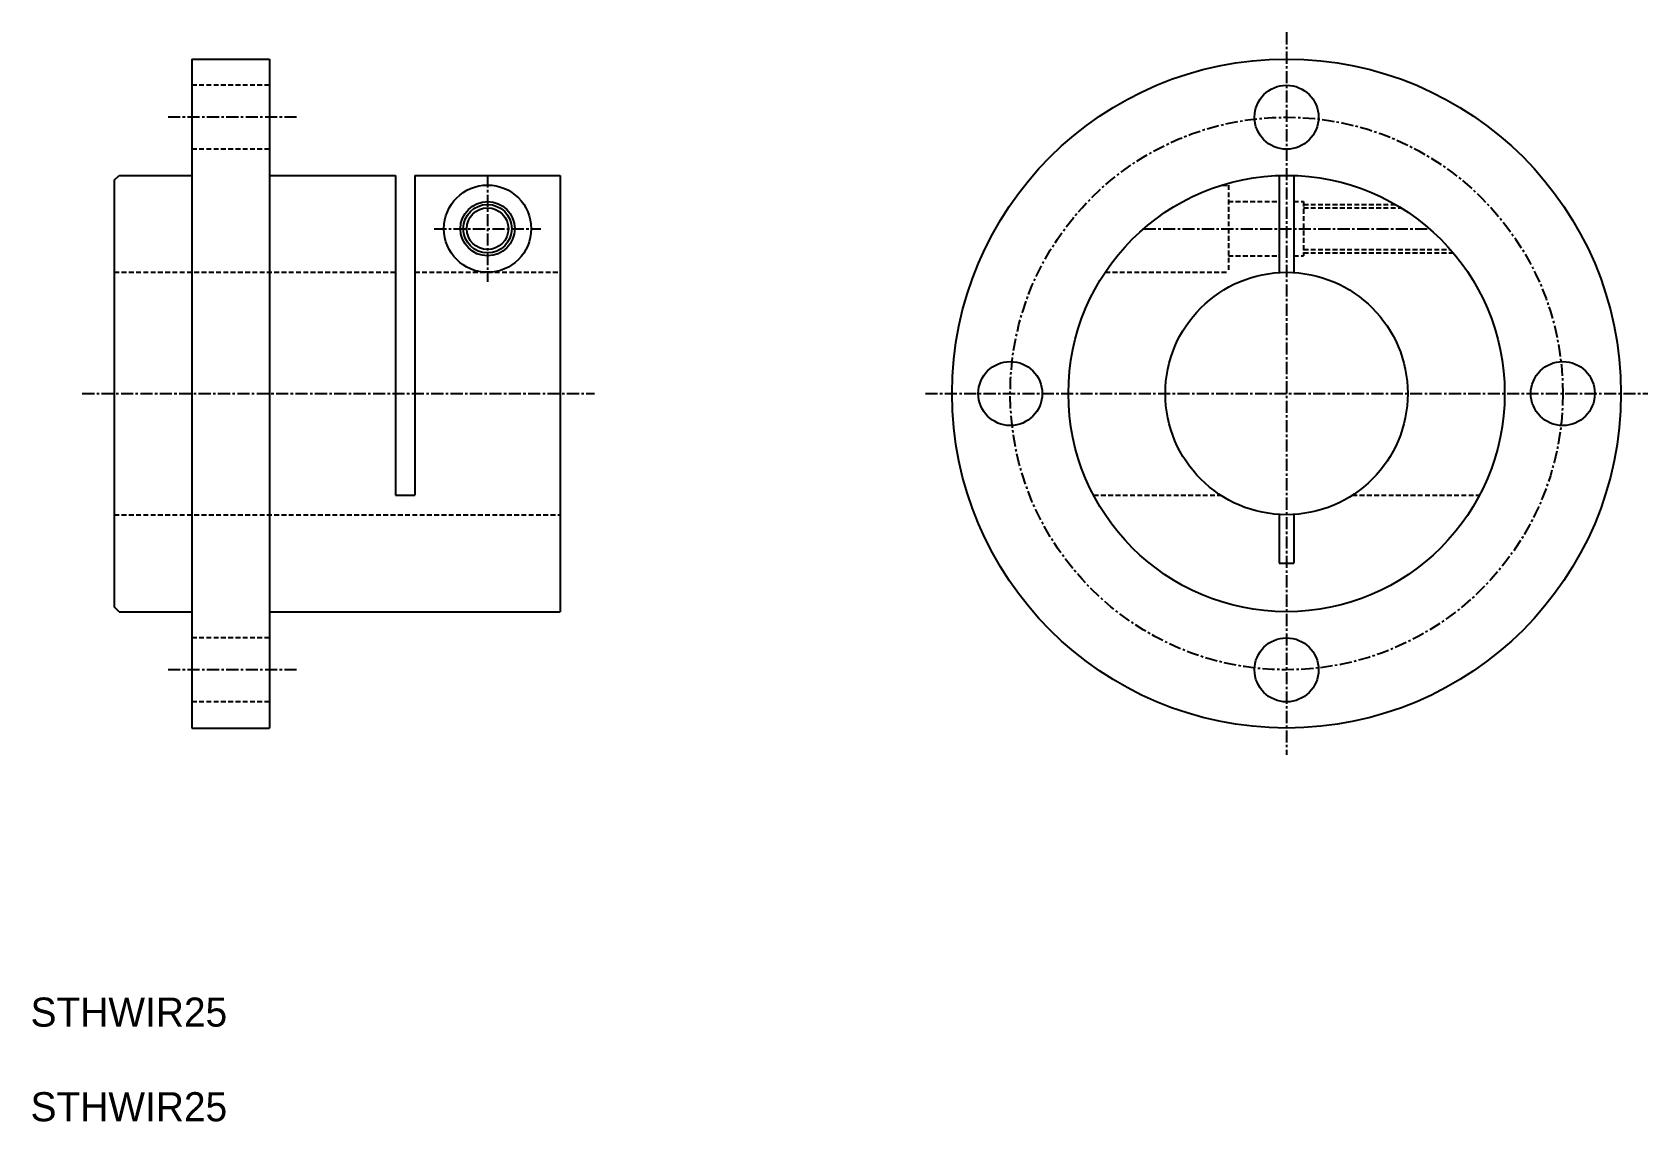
# Model space of a CAD drawing. Extents: x 26 to 193, y 46 to 158.
import ezdxf

# ---------------------------------------------------------------- set-up
doc = ezdxf.new("R2010")
doc.units = 0
doc.linetypes.add('CENTER', pattern=[2, 1.25, -0.25, 0.25, -0.25])
doc.linetypes.add('DASHED', pattern=[0.75, 0.5, -0.25])
doc.layers.get('0').update_dxf_attribs({"linetype": 'CONTINUOUS'})
doc.layers.add('CENTER', color=1, linetype='CENTER')

msp = doc.modelspace()

# ---------------------------------------------------------------- linework, layer by layer
at = {"color": 7, "linetype": 'CONTINUOUS'}
for p, q in [((42.72, 155.19), (42.72, 86.19)), ((42.72, 155.19), (50.72, 155.19)), ((50.72, 155.19), (50.72, 86.19)), ((34.72, 142.69), (35.22, 143.19)), ((34.72, 142.69), (34.72, 98.69)), ((35.22, 143.19), (42.72, 143.19)), ((50.72, 143.19), (63.72, 143.19)), ((63.72, 143.19), (63.72, 110.19)), ((65.72, 143.19), (65.72, 110.19)), ((65.72, 143.19), (80.72, 143.19)), ((80.72, 143.19), (80.72, 98.19)), ((154.89, 143.17), (154.89, 133.15)), ((156.39, 143.17), (156.39, 133.15)), ((63.72, 110.19), (65.72, 110.19)), ((154.89, 108.23), (154.89, 103.19)), ((156.39, 108.23), (156.39, 103.19)), ((154.89, 103.19), (156.39, 103.19)), ((35.22, 98.19), (34.72, 98.69)), ((35.22, 98.19), (42.72, 98.19)), ((50.72, 98.19), (80.72, 98.19)), ((155.64, 98.19), (155.64, 98.19)), ((155.64, 98.19), (155.64, 98.19)), ((42.72, 86.19), (50.72, 86.19)), ((46.72, 86.19), (50.72, 86.19))]:
    msp.add_line(p, q, dxfattribs=at)
at = {"color": 3, "linetype": 'DASHED'}
for p, q in [((50.72, 152.49), (42.72, 152.49)), ((50.72, 145.89), (42.72, 145.89)), ((149.01, 142.19), (149.64, 142.19)), ((149.64, 142.19), (149.64, 133.19)), ((149.64, 140.49), (154.89, 140.49)), ((156.39, 140.49), (157.39, 140.49)), ((157.39, 140.49), (157.39, 134.89)), ((157.39, 140.19), (166.87, 140.19)), ((157.39, 139.84), (167.46, 139.84)), ((157.39, 135.54), (172.55, 135.54)), ((157.39, 135.19), (172.85, 135.19)), ((149.64, 134.89), (154.89, 134.89)), ((156.39, 134.89), (157.39, 134.89)), ((34.72, 133.19), (63.72, 133.19)), ((65.72, 133.19), (80.72, 133.19)), ((136.94, 133.19), (149.64, 133.19)), ((135.75, 110.19), (148.86, 110.19)), ((162.43, 110.19), (175.54, 110.19)), ((34.72, 108.19), (80.72, 108.19)), ((50.72, 95.49), (42.72, 95.49)), ((50.72, 88.89), (42.72, 88.89))]:
    msp.add_line(p, q, dxfattribs=at)
at = {"color": 7, "linetype": 'CONTINUOUS'}
for centre, radius in [((155.64, 120.69), 34.5), ((155.64, 149.19), 3.3), ((73.22, 137.69), 4.5), ((155.64, 120.69), 22.5), ((73.22, 137.69), 2.8), ((73.22, 137.69), 2.15), ((155.64, 120.69), 12.5), ((127.14, 120.69), 3.3), ((184.14, 120.69), 3.3), ((155.64, 92.19), 3.3)]:
    msp.add_circle(centre, radius, dxfattribs=at)
at = {"color": 3, "linetype": 'CONTINUOUS'}
msp.add_circle((73.22, 137.69), 2.5, dxfattribs=at)
at = {"layer": 'CENTER', "color": 1, "linetype": 'CENTER'}
for p, q in [((155.64, 157.95), (155.64, 83.44)), ((53.52, 149.19), (40.25, 149.19)), ((73.22, 143.19), (73.22, 132.2)), ((67.72, 137.69), (78.72, 137.69)), ((140.91, 137.69), (170.38, 137.69)), ((31.41, 120.69), (84.26, 120.69)), ((118.39, 120.69), (192.9, 120.69)), ((53.52, 92.19), (40.25, 92.19))]:
    msp.add_line(p, q, dxfattribs=at)
msp.add_circle((155.64, 120.69), 28.5, dxfattribs=at)

# ---------------------------------------------------------------- texts
at = {"color": 7, "linetype": 'CONTINUOUS'}
for p in [(26.08, 55.39), (26.08, 45.63)]:
    msp.add_text('STHWIR25', height=3, dxfattribs=at).set_placement(p)

doc.saveas('drawing.dxf')
